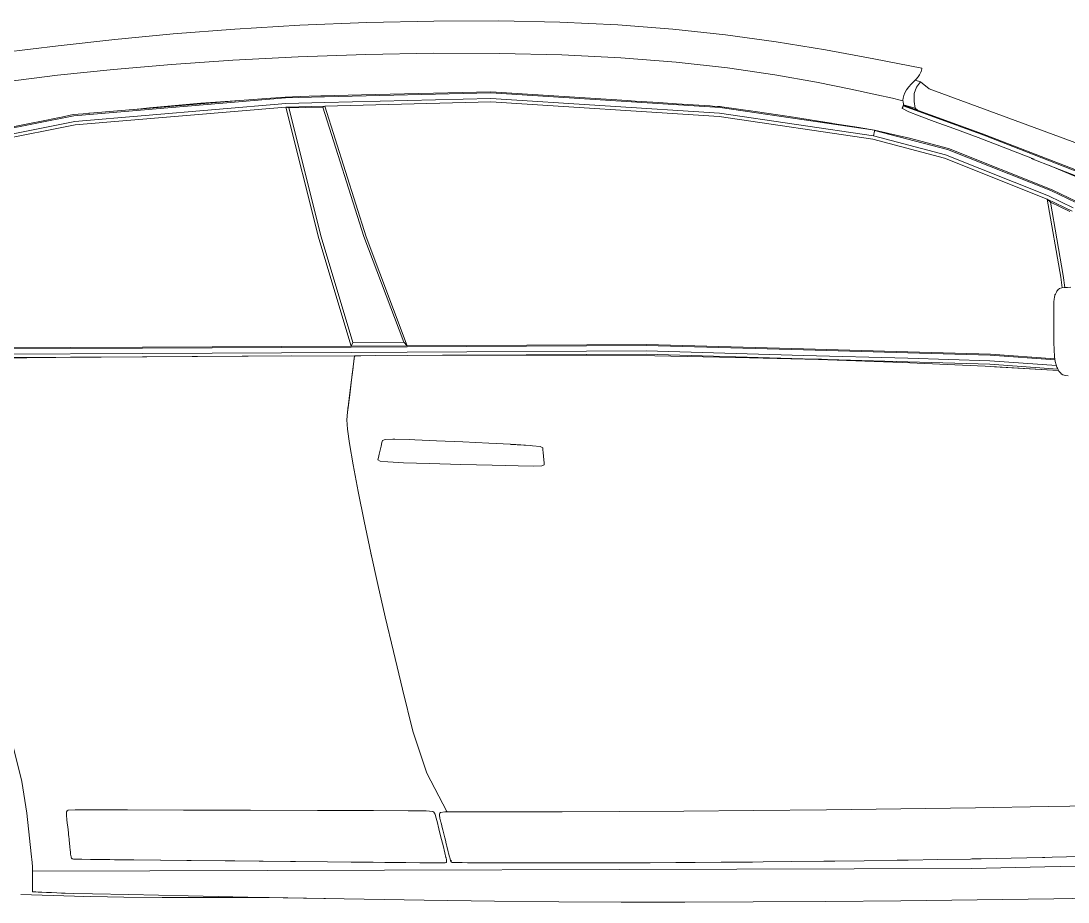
# Model space of a CAD drawing. Header units: millimetres. Extents: x -2562 to 1720, y -38 to 1439.
# Drawn here: x -1462 to 54, y 164 to 1439 of the extents above; entities that cross this region are included whole.
import ezdxf

# ---------------------------------------------------------------- set-up
doc = ezdxf.new("R2010")
doc.units = ezdxf.units.MM
doc.header["$MEASUREMENT"] = 0
doc.layers.add('CITROEN C4  01', color=7, linetype='Continuous', lineweight=0, true_color=0x9a0018)
doc.layers.add('CITROEN C4  05', color=7, linetype='Continuous', lineweight=0, true_color=0x0f0f12)

msp = doc.modelspace()

# ---------------------------------------------------------------- linework, layer by layer
at = {"layer": 'CITROEN C4  01'}
for p, q in [((-1241.1, 1420.4), (-1152.3, 1427.3)), ((-1152.3, 1427.3), (-1058, 1432.8)), ((-1058, 1432.8), (-961.1, 1436.7)), ((-961.1, 1436.7), (-864.2, 1438.8)), ((-864.2, 1438.8), (-770.1, 1439.1)), ((-770.1, 1439.1), (-681.5, 1437.2)), ((-681.5, 1437.2), (-597.8, 1433.3)), ((-597.8, 1433.3), (-518.2, 1427.2)), ((-518.2, 1427.2), (-442.1, 1419.1)), ((-1407.6, 1403.1), (-1325.8, 1412.2)), ((-1325.8, 1412.2), (-1241.1, 1420.4)), ((-442.1, 1419.1), (-368.7, 1408.9)), ((-1487.9, 1393.2), (-1407.6, 1403.1)), ((-368.7, 1408.9), (-297.3, 1397.1)), ((-297.3, 1397.1), (-227.2, 1384.3)), ((-1154.8, 1382.2), (-1243.5, 1376.2)), ((-1154.8, 1382.2), (-1060.3, 1387.1)), ((-1060.3, 1387.1), (-962.7, 1390.4)), ((-864.7, 1392.2), (-962.7, 1390.4)), ((-769.1, 1392.1), (-864.7, 1392.2)), ((-769.1, 1392.1), (-678.6, 1389.9)), ((-678.6, 1389.9), (-593.2, 1385.7)), ((-513.3, 1379.4), (-593.2, 1385.7)), ((-439.1, 1371.2), (-513.3, 1379.4)), ((-227.2, 1384.3), (-157.9, 1370.9)), ((-1408.8, 1360.4), (-1327.7, 1369)), ((-1243.5, 1376.2), (-1327.7, 1369)), ((-439.1, 1371.2), (-370.7, 1361.1)), ((-158.8, 1366), (-159.7, 1363.8)), ((-159, 1365.6), (-158.8, 1366)), ((-158.3, 1368), (-158.8, 1366)), ((-158, 1369.6), (-158.3, 1368)), ((-157.9, 1370.6), (-158, 1369.6)), ((-157.9, 1370.9), (-157.9, 1370.6)), ((-1487.9, 1350.5), (-1408.8, 1360.4)), ((-370.7, 1361.1), (-310.3, 1350.3)), ((-260.4, 1340.2), (-310.3, 1350.3)), ((-169.3, 1351.4), (-173.1, 1347.6)), ((-165.8, 1355), (-169.3, 1351.4)), ((-163.1, 1358.2), (-165.8, 1355)), ((-161.2, 1361.2), (-163.1, 1358.2)), ((-159.7, 1363.8), (-161.2, 1361.2)), ((-781.5, 1336.7), (-968.6, 1332.1)), ((-781.5, 1336.7), (-584.4, 1324)), ((-223, 1332.1), (-260.4, 1340.2)), ((-182.3, 1335.1), (-183.8, 1331)), ((-180, 1339.3), (-182.3, 1335.1)), ((-176.8, 1343.5), (-180, 1339.3)), ((-173.1, 1347.6), (-176.8, 1343.5)), ((-1361.8, 1305.5), (-1144.9, 1323.8)), ((-1201.5, 1320.1), (-1275.4, 1313.5)), ((-1144.9, 1323.8), (-1201.5, 1320.1)), ((-223, 1332.1), (-200.4, 1327.2)), ((-200.4, 1327.2), (-189.1, 1324.6)), ((-185.1, 1323.4), (-189.1, 1324.6)), ((-185.3, 1324.6), (-185.5, 1323.5)), ((-184.7, 1327.4), (-185.3, 1324.6)), ((-184.9, 1322.6), (-185.1, 1323.4)), ((-185.1, 1323.4), (-185.1, 1323.4)), ((-184.9, 1322.6), (-184.8, 1322.4)), ((-184.6, 1321.2), (-184.8, 1322.4)), ((-184.8, 1322.4), (-184.8, 1322.4)), ((-183.8, 1331), (-184.7, 1327.4)), ((-184.5, 1319.8), (-184.6, 1321.2)), ((-184.4, 1318.4), (-184.5, 1319.8)), ((-1403.1, 1300), (-1385.9, 1303.5)), ((-1385.9, 1303.5), (-1364.4, 1305.3)), ((-1275.4, 1313.5), (-1297, 1311)), ((-184.3, 1317.2), (-184.4, 1318.4)), ((-184.3, 1316.9), (-184.4, 1316.5)), ((-184.3, 1317.2), (-184.3, 1316.9)), ((-184.3, 1317.2), (-184.3, 1317.2)), ((-176.6, 1307.6), (-161.7, 1301.6)), ((-1665.6, 1247.2), (-1449, 1290.8)), ((-161.7, 1301.6), (-140.1, 1293.8)), ((-140.1, 1293.8), (-111.6, 1283.5)), ((-111.6, 1283.5), (-76.1, 1270.5)), ((-175.7, 1269.3), (-119.2, 1254.5)), ((-76.1, 1270.5), (-33.6, 1254.2)), ((-119.2, 1254.5), (30.6, 1194.9)), ((-33.6, 1254.2), (4.7, 1238.9)), ((65, 1214.9), (0.4, 1240.2)), ((0.4, 1240.2), (4.7, 1238.9)), ((27.1, 1229.7), (67.2, 1213)), ((30.6, 1194.9), (66.8, 1177.5)), ((35.5, 1043.9), (37, 1046.7)), ((37, 1046.7), (37.7, 1047.9)), ((37.7, 1047.9), (38.5, 1048.9)), ((38.5, 1048.9), (38.9, 1049.5)), ((38.9, 1049.5), (39.2, 1049.8)), ((39.2, 1049.8), (41.4, 1051.7)), ((41.4, 1051.7), (44.7, 1052.7)), ((41.4, 1051.7), (41.4, 1051.7)), ((44.7, 1052.7), (48.4, 1053.2)), ((44.7, 1052.7), (44.7, 1052.7)), ((48.4, 1053.2), (52.8, 1053.6)), ((52.8, 1053.6), (57.6, 1053.8)), ((33.2, 1023.5), (33.4, 1031.5)), ((33.4, 1031.5), (33.9, 1037.4)), ((34, 1038.4), (33.9, 1037.4)), ((33.9, 1037.4), (33.9, 1037.4)), ((34.9, 1042.7), (34, 1038.4)), ((34.9, 1042.7), (35.5, 1043.9)), ((33.1, 1013.4), (33.2, 1023.5)), ((33.2, 1023.5), (33.2, 1023.9)), ((33, 1001), (33.1, 1013.4)), ((33, 987.6), (33, 1001)), ((33.2, 974.5), (33, 987.6)), ((33.6, 962.8), (33.2, 974.5)), ((-1133, 953.9), (-978.9, 954.7)), ((-978.9, 954.7), (-981.3, 934.7)), ((-978.9, 954.7), (-902.6, 955.2)), ((-948.9, 954.9), (-969.5, 954.7)), ((-948.9, 954.9), (-969.5, 954.7)), ((-948.9, 954.9), (-969.5, 954.7)), ((-556.7, 957), (-902.6, 955.2)), ((-843.4, 955.5), (-851.6, 955.4)), ((-843.4, 955.5), (-846.2, 955.5)), ((-843.4, 955.5), (-845.6, 955.5)), ((-843.4, 955.5), (-843.4, 955.5)), ((-843.3, 955.5), (-730.2, 956.1)), ((-843.3, 955.5), (-757.2, 955.7)), ((-757.2, 955.7), (-757.3, 955.7)), ((-655.8, 955.4), (-757.2, 955.7)), ((-757.2, 955.7), (-655.8, 955.4)), ((-544.1, 954.4), (-655.8, 955.4)), ((-655.8, 955.4), (-544.1, 954.4)), ((-544.1, 954.4), (-655.8, 955.4)), ((33.7, 962.1), (33.6, 962.8)), ((34.3, 954.1), (33.6, 962.8)), ((33.6, 962.8), (33.6, 962.8)), ((-1411.2, 951.9), (-1520.2, 950.6)), ((-1520.2, 950.6), (-1411.2, 951.9)), ((-1279.6, 953), (-1411.2, 951.9)), ((-1411.2, 951.9), (-1279.6, 953)), ((-1069.7, 954.3), (-1285.7, 953.1)), ((-1133, 953.9), (-1279.6, 953)), ((-1279.6, 953), (-1133, 953.9)), ((-1279.6, 953), (-1279.6, 953)), ((-979.9, 946.8), (-979.9, 946.9)), ((-979.2, 951.4), (-979.8, 947)), ((-979.2, 951.4), (-979.8, 947)), ((-979.8, 947), (-979.2, 951.4)), ((-978.7, 953.4), (-979.2, 951.4)), ((-978.7, 953.4), (-979.2, 951.4)), ((-979.2, 951.4), (-978.7, 953.4)), ((-979.2, 951.4), (-979.2, 951.4)), ((-978.1, 954.1), (-978.7, 953.4)), ((-978.1, 954.1), (-978.7, 953.4)), ((-978.7, 953.4), (-978.1, 954.1)), ((-978.7, 953.4), (-978.7, 953.4)), ((-978.7, 953.4), (-978.7, 953.4)), ((-978.7, 953.4), (-978.7, 953.4)), ((-977.1, 954.5), (-978.1, 954.1)), ((-977.1, 954.5), (-978.1, 954.1)), ((-978.1, 954.1), (-977.1, 954.5)), ((-969.5, 954.7), (-977.1, 954.5)), ((-969.5, 954.7), (-977.1, 954.5)), ((-969.5, 954.7), (-977.1, 954.5)), ((-977.1, 954.5), (-969.5, 954.7)), ((-977.1, 954.5), (-977.1, 954.5)), ((-969.5, 954.7), (-969.5, 954.7)), ((-427.3, 952.3), (-544.1, 954.4)), ((-544.1, 954.4), (-427.3, 952.3)), ((-544.1, 954.4), (-427.3, 952.3)), ((-427.3, 952.3), (-544.1, 954.4)), ((-307.5, 949.2), (-427.3, 952.3)), ((-427.3, 952.3), (-307.5, 949.2)), ((-307.5, 949.2), (-427.3, 952.3)), ((-186.4, 944.9), (-307.5, 949.2)), ((-307.5, 949.2), (-186.4, 944.9)), ((-307.5, 949.2), (-186.4, 944.9)), ((-66.2, 939.5), (-186.4, 944.9)), ((-186.4, 944.9), (-66.2, 939.5)), ((-186.4, 944.9), (-66.2, 939.5)), ((-186.4, 944.9), (-66.2, 939.5)), ((34.4, 953.1), (34.3, 954)), ((34.3, 954), (34.3, 954)), ((34.3, 954), (34.3, 954)), ((34.4, 953.1), (35.3, 946.4)), ((35.3, 946.4), (36.5, 941.5)), ((36.5, 941.5), (37.8, 938.1)), ((-982.3, 927), (-984.1, 912.3)), ((-981.3, 934.7), (-983.7, 915.6)), ((-982.3, 927), (-982.5, 925.3)), ((-980.9, 938.4), (-982.3, 927)), ((-981, 937.7), (-982.3, 927)), ((-981.4, 934.5), (-982.3, 927)), ((-982.3, 927), (-981.4, 934.5)), ((-981.6, 932.7), (-982.3, 927)), ((-982.3, 927), (-982.2, 927.4)), ((-982.3, 927), (-982.3, 927)), ((-982.3, 927), (-982.3, 927)), ((40.1, 933.5), (-66.2, 939.5)), ((-66.2, 939.5), (40.1, 933.5)), ((-66.2, 939.5), (40.1, 933.5)), ((-52.4, 938.7), (40.1, 933.5)), ((37.8, 938.1), (38.4, 936.6)), ((38.4, 936.6), (39.8, 933.9)), ((40.6, 932.5), (39.8, 933.9)), ((41.4, 931.4), (40.6, 932.5)), ((41.9, 930.7), (41.4, 931.4)), ((41.9, 930.7), (43.7, 928.7)), ((44, 928.3), (43.7, 928.7)), ((46.3, 927), (44, 928.3)), ((46.3, 927), (46.3, 927)), ((46.3, 927), (46.8, 926.8)), ((49.8, 926), (46.8, 926.8)), ((53.8, 925.5), (49.8, 926)), ((53.8, 925.5), (53.8, 925.5)), ((-984.1, 912.2), (-986, 896.9)), ((-984.1, 912.1), (-986, 896.9)), ((-983.7, 915.6), (-985.8, 898.3)), ((-986, 896.9), (-987.8, 883.1)), ((-987.8, 883), (-986, 896.9)), ((-986, 896.8), (-987.8, 883)), ((-986.1, 896), (-987.8, 883)), ((-985.8, 898.3), (-987.7, 883.7)), ((-986, 896.9), (-987.6, 884.4)), ((-986, 896.9), (-986.1, 896)), ((-986.1, 896.6), (-986.1, 896)), ((-985.9, 897.9), (-986, 896.9)), ((-986, 896.9), (-986, 896.9)), ((-987.7, 883.7), (-989.2, 872.8)), ((-987.8, 883), (-989.2, 872.8)), ((-989.2, 872.8), (-987.8, 883)), ((-989.2, 872.8), (-987.8, 883)), ((-989.2, 872.8), (-987.8, 883)), ((-987.8, 883), (-989.2, 872.8)), ((-989.2, 872.8), (-987.9, 882.2)), ((-987.7, 884), (-987.8, 883.1)), ((-989.2, 872.8), (-989.8, 862.1)), ((-989.8, 862.1), (-988.9, 848.2)), ((-988.9, 848.2), (-986.1, 827.6)), ((-934.5, 833.6), (-938.5, 832)), ((-923.5, 834), (-934.5, 833.6)), ((-920.3, 834), (-923.5, 834)), ((-899.2, 833.3), (-920.3, 834)), ((-920.3, 834), (-920.3, 834)), ((-986.1, 827.6), (-980.9, 796.8)), ((-940.4, 823.9), (-941.7, 818.1)), ((-939.3, 828.9), (-940.4, 823.9)), ((-938.5, 832), (-939.3, 828.9)), ((-891.5, 833), (-899.2, 833.3)), ((-891.5, 833), (-860, 831.7)), ((-860, 831.7), (-822.3, 830)), ((-822.3, 830), (-784.5, 828.1)), ((-784.5, 828.1), (-753, 826.5)), ((-745.3, 826.1), (-753, 826.5)), ((-733.9, 825.4), (-753, 826.3)), ((-745.3, 826.1), (-724.3, 824.8)), ((-724.3, 824.8), (-733.9, 825.4)), ((-724.3, 824.8), (-724.3, 824.8)), ((-721.1, 824.5), (-724.3, 824.8)), ((-710.2, 823.3), (-721.1, 824.5)), ((-706.5, 821.5), (-710.2, 823.3)), ((-706.2, 818.7), (-706.5, 821.5)), ((-705.8, 814.4), (-706.2, 818.7)), ((-944.2, 807.3), (-944.9, 804.1)), ((-944.9, 804.1), (-944.9, 803.9)), ((-941.6, 802), (-944.9, 803.9)), ((-943.1, 812.2), (-944.2, 807.3)), ((-941.7, 818.1), (-943.1, 812.2)), ((-705.3, 809.3), (-705.8, 814.4)), ((-704.9, 804.2), (-705.3, 809.3)), ((-704.5, 799.8), (-704.9, 804.2)), ((-980.9, 796.8), (-973.7, 758.4)), ((-930.4, 800.9), (-941.6, 802)), ((-907.8, 799.9), (-930.4, 800.9)), ((-870.1, 798.7), (-907.8, 799.9)), ((-824.8, 797.4), (-870.1, 798.7)), ((-779.5, 796.2), (-824.8, 797.4)), ((-741.8, 795.3), (-779.5, 796.2)), ((-719.1, 795), (-741.8, 795.3)), ((-707.9, 795.4), (-719.1, 795)), ((-704.3, 796.9), (-707.9, 795.4)), ((-704.2, 797.1), (-704.5, 799.8)), ((-704.3, 796.9), (-704.2, 797.1)), ((-973.7, 758.4), (-965, 715.1)), ((-965, 715.1), (-955.3, 669.3)), ((-955.3, 669.3), (-954.6, 666.2)), ((-955.3, 669.3), (-945.2, 623.8)), ((-945.2, 623.8), (-934.3, 576.8)), ((-934.3, 576.8), (-922.4, 526.9)), ((-922.4, 526.9), (-909.2, 472.3)), ((-909.2, 472.3), (-894.3, 411.6)), ((-894.3, 411.6), (-874.2, 350.5)), ((-1460.3, 338.8), (-1472.7, 389.2)), ((-874.2, 350.5), (-845.4, 295.1)), ((-1453, 293), (-1460.3, 338.8)), ((122.7, 304.3), (25.3, 302.4)), ((-1449, 256.6), (-1453, 293)), ((-1394.6, 296.2), (-1395.6, 294.7)), ((-1395.6, 294.7), (-1395.6, 294.5)), ((-1393.1, 297.2), (-1394.6, 296.2)), ((-1383.3, 297.7), (-1393.1, 297.2)), ((-1357.2, 297.8), (-1383.3, 297.7)), ((-1307.4, 297.6), (-1357.2, 297.8)), ((-1226.2, 297.3), (-1307.4, 297.6)), ((-1129.3, 297), (-1226.2, 297.3)), ((-1032.4, 296.7), (-1129.3, 297)), ((-951.2, 296.4), (-1032.4, 296.7)), ((-901.4, 296.3), (-951.2, 296.4)), ((-875.3, 296), (-901.4, 296.3)), ((-865.4, 295.3), (-875.3, 296)), ((-863.9, 294.3), (-865.4, 295.3)), ((-863.1, 292.9), (-863.9, 294.3)), ((-862.4, 291.7), (-862.1, 291.1)), ((-862.1, 291.1), (-861, 287.2)), ((-855.5, 292.9), (-856.1, 291.3)), ((-856.1, 291.3), (-856.1, 291.3)), ((-854.6, 293.9), (-855.5, 292.9)), ((-848.3, 294.5), (-854.6, 293.9)), ((-831.6, 294.7), (-848.3, 294.5)), ((-845.4, 295.1), (-844.8, 294.5)), ((-799.6, 294.7), (-831.6, 294.7)), ((-747.4, 294.8), (-799.6, 294.7)), ((-678.3, 294.9), (-747.4, 294.8)), ((-595.5, 295.2), (-678.3, 294.9)), ((-502.1, 295.7), (-595.5, 295.2)), ((-401.5, 296.5), (-502.1, 295.7)), ((-296, 297.6), (-401.5, 296.5)), ((-188, 299), (-296, 297.6)), ((-80.1, 300.6), (-188, 299)), ((25.3, 302.4), (-80.1, 300.6)), ((-861, 287.2), (-859.3, 280.5)), ((-859.3, 280.5), (-856.7, 270.1)), ((-856.7, 270.1), (-853.7, 258)), ((-853.7, 258), (-850.7, 245.9)), ((-1446.6, 234.1), (-1449, 256.6)), ((-850.7, 245.9), (-848.2, 235.5)), ((-846.5, 250.3), (-846.8, 251.7)), ((-1445.4, 221.6), (-1446.6, 234.1)), ((-848.2, 235.5), (-846.5, 228.8)), ((-846.4, 228.3), (-846.5, 228.8)), ((-846.5, 228.8), (-846.5, 228.8)), ((-1445, 215.3), (-1445.4, 221.6)), ((-1445, 211.4), (-1445, 215.3)), ((-1445, 208.7), (-85.8, 212.8)), ((-845.7, 222.7), (-845.6, 222.4)), ((-839.2, 222.7), (-839.9, 224.8)), ((-839.2, 222.7), (-838.7, 224.3)), ((-838.5, 221.8), (-839.2, 222.7)), ((-839.2, 222.5), (-839.2, 222.7)), ((-726.4, 221), (-728.3, 220.9)), ((-85.8, 212.8), (20.3, 215)), ((20.3, 215), (125.3, 217.5)), ((-1445, 206), (-1445, 211.4)), ((-1445, 200), (-1445, 206)), ((-1445, 193.9), (-1445, 200)), ((-1445, 188.7), (-1445, 193.9)), ((-1445, 185), (-1445, 188.7)), ((-1445, 182.5), (-1445, 185)), ((-1445, 180.9), (-1445, 182.5)), ((-1384.2, 172.5), (-1461.6, 175)), ((-1461.6, 175), (-1384.2, 172.5)), ((-1445, 180), (-1445, 180.9)), ((-1445, 179.5), (-1445, 180)), ((-1445, 179.2), (-1445, 179.5)), ((-1445, 179.1), (-1445, 179.2)), ((-1445, 179.1), (-1442.7, 179)), ((-1442.7, 179), (-1440.1, 178.9)), ((-1440.1, 178.9), (-1436.5, 178.7)), ((-1436.5, 178.7), (-1431.5, 178.5)), ((-1431.5, 178.5), (-1424.8, 178.2)), ((-1424.8, 178.2), (-1417.2, 177.9)), ((-1417.2, 177.9), (-1409.5, 177.5)), ((-1409.5, 177.5), (-1402.8, 177.2)), ((-1402.8, 177.2), (-1397.8, 177)), ((-1397.8, 177), (-1385.9, 176.7)), ((-1385.9, 176.7), (-1358, 176.1)), ((-1384.2, 172.5), (-1312.7, 171.2)), ((-1371.1, 172.2), (-1384.2, 172.5)), ((-1358, 176.1), (-1305.5, 174.9)), ((-1248, 170.8), (-1312.7, 171.2)), ((-1305.5, 174.9), (-1219.4, 173.1)), ((-1257, 170.8), (-1248, 170.8)), ((-1248, 170.8), (-1247.8, 170.8)), ((-1247.8, 170.8), (-1184.7, 170.8)), ((-1247.8, 170.8), (-1247.8, 170.8)), ((-1247.5, 170.8), (-1247.5, 170.8)), ((-1247.5, 170.8), (-1247.5, 170.8)), ((-1247.5, 170.8), (-1247.5, 170.8)), ((-1247.5, 170.8), (-1247.5, 170.8)), ((-1247.1, 170.8), (-1247.1, 170.8)), ((-1247.1, 170.8), (-1247.1, 170.8)), ((-1247.1, 170.8), (-1247.1, 170.8)), ((-1246.7, 170.8), (-1246.7, 170.8)), ((-1246.7, 170.8), (-1246.7, 170.8)), ((-1246.7, 170.8), (-1246.7, 170.8)), ((-1246.7, 170.8), (-1246.7, 170.8)), ((-1235.9, 170.8), (-1235.9, 170.8)), ((-1219.4, 173.1), (-1111.5, 170.9)), ((-1123.4, 170.8), (-1184.7, 170.8)), ((-1123.4, 170.8), (-1102.5, 170.8)), ((-1111.5, 170.9), (-993.9, 168.7)), ((-1102.5, 170.8), (-993.9, 168.7)), ((-993.9, 168.7), (-878.2, 166.7)), ((-993.9, 168.7), (-993.9, 168.7)), ((-993.9, 168.7), (-878.2, 166.7)), ((-878.2, 166.7), (-776.3, 165.4)), ((-878.2, 166.7), (-878.2, 166.7)), ((-878.2, 166.7), (-776.3, 165.4)), ((-77.7, 167.2), (-188.4, 166)), ((-188.4, 166), (-77.7, 167.2)), ((33.2, 168.8), (-77.7, 167.2)), ((-77.7, 167.2), (33.2, 168.8)), ((33.2, 168.8), (137.6, 170.4)), ((-776.3, 165.4), (-683, 164.5)), ((-776.3, 165.4), (-683, 164.5)), ((-683, 164.5), (-592.9, 164.2)), ((-592.9, 164.2), (-500.9, 164.2)), ((-500.9, 164.2), (-401.7, 164.5)), ((-401.7, 164.5), (-296.9, 165.1)), ((-188.4, 166), (-296.9, 165.1)), ((-296.9, 165.1), (-188.4, 166))]:
    msp.add_line(p, q, dxfattribs=at)
at = {"layer": 'CITROEN C4  01', "flags": 128}
for points in [[(-1144.9, 1323.8), (-1125.5, 1325.4), (-1106.7, 1326.9), (-1079.2, 1329), (-1068.8, 1329.3), (-1044.5, 1330), (-1027.4, 1330.5), (-1022.6, 1330.6), (-1007.2, 1331), (-968.6, 1332.1), (-968.6, 1332.1)], [(-584.4, 1324), (-584.4, 1324), (-572.7, 1323.2), (-538.6, 1321), (-513, 1319.3), (-464.3, 1316.2)], [(-1364.4, 1305.3), (-1364.4, 1305.3), (-1363.3, 1305.4), (-1361.8, 1305.5), (-1361.8, 1305.5)], [(-464.3, 1316.2), (-460.6, 1315.9), (-453.3, 1315.4), (-449.5, 1315.2), (-447.3, 1314.9), (-398.8, 1307.8), (-350, 1300.6), (-340.5, 1299.2), (-291.7, 1291.7), (-288.4, 1291.2), (-286.9, 1290.9), (-248.3, 1284.7), (-243, 1283.8), (-226.2, 1280.9), (-226.1, 1280.8), (-226.1, 1280.8), (-209.2, 1277.1), (-205.6, 1276.2), (-175.7, 1269.3), (-175.7, 1269.3)], [(-176.6, 1307.6), (-186.7, 1313.1), (-186, 1313.1), (-185.9, 1313.2), (-185.8, 1313.3), (-185.8, 1313.3), (-185.7, 1313.7), (-185.6, 1313.9), (-185.5, 1314.1), (-185.4, 1314.4), (-185.2, 1314.9), (-185.1, 1315.1), (-184.9, 1315.6), (-184.8, 1315.9), (-184.8, 1316), (-184.7, 1316.4), (-184.6, 1316.4), (-184.6, 1316.4), (-184.5, 1316.5), (-184.5, 1316.5), (-184.4, 1316.5), (-184.4, 1316.5), (-184.4, 1316.5), (-184.4, 1316.5)], [(-1449, 1290.8), (-1449, 1290.8), (-1429.6, 1294.7), (-1410.8, 1298.4), (-1403.1, 1300), (-1403.1, 1300)], [(-982.3, 926.9), (-984.1, 912.2), (-984.2, 911.2)], [(-984.3, 910.7), (-986, 896.9), (-987.8, 883.2)], [(-1306.9, 225.2), (-1326.1, 225.4), (-1333, 225.5), (-1349, 225.7), (-1359.3, 225.8), (-1361.1, 225.8), (-1373.7, 226), (-1375.5, 226), (-1380.6, 226.2), (-1385.7, 226.4), (-1386.6, 226.7), (-1387.1, 226.8), (-1387.4, 226.9), (-1387.8, 227.2), (-1388.4, 227.6), (-1388.7, 228.5), (-1389.1, 229.5), (-1389.4, 231.3), (-1389.4, 231.4), (-1389.7, 233.4), (-1389.7, 233.5), (-1390, 236.2), (-1390.4, 239.8), (-1390.8, 243.6), (-1391.4, 249.7), (-1391.8, 253.4), (-1392, 255), (-1392.4, 259), (-1392.6, 261.3), (-1393, 264.4), (-1393.9, 272.8), (-1394.2, 275.2), (-1395, 282.6), (-1395.1, 284), (-1395.7, 289), (-1395.7, 289.7), (-1395.9, 292.7), (-1395.9, 293), (-1395.6, 294.5), (-1395.6, 294.5)], [(-863.1, 292.9), (-863.1, 292.9), (-862.4, 291.7), (-862.4, 291.7)], [(-846.8, 251.7), (-848.1, 256.9), (-848.5, 258.8), (-851, 268.8), (-851.4, 270.3), (-853.5, 279), (-853.8, 279.9), (-855.2, 285.6), (-855.3, 286.1), (-856, 289.4), (-856, 289.6), (-856.1, 291.3), (-856.1, 291.3)], [(-792.2, 221), (-808.8, 221.1), (-815.5, 221.1), (-823.3, 221.2), (-829.2, 221.2), (-831.4, 221.2), (-831.8, 221.2), (-837, 221.4), (-837.5, 221.4), (-838.5, 221.8), (-838.5, 221.8), (-838.5, 221.8), (-839.2, 222.5), (-839.3, 222.7), (-840, 224.4), (-840.1, 225), (-841, 228.3), (-841.1, 228.6), (-841.1, 228.8), (-841.3, 229.4), (-842.7, 234.9), (-843.1, 236.6), (-845.2, 245), (-845.7, 247), (-846.5, 250.3)], [(-846.4, 228.3), (-846.4, 228.3), (-845.8, 225.2), (-845.6, 224.3)], [(266.9, 234.7), (264.6, 234.7), (258.9, 234.5), (236.3, 233.9), (204.6, 233.1), (202.1, 233), (195.3, 232.8), (162.6, 232), (124.8, 231.1), (117.9, 230.9), (112.6, 230.8), (72.4, 229.9), (30.8, 228.9), (20.2, 228.6), (16.6, 228.6), (-28.6, 227.6), (-71.9, 226.7), (-85.3, 226.5)], [(-858.4, 220.9), (-867.3, 220.9), (-884.4, 221), (-904.7, 221.2), (-935.2, 221.5), (-952.1, 221.7), (-971.4, 221.9), (-983.7, 222), (-1017.9, 222.3), (-1064.5, 222.8), (-1071.4, 222.8), (-1110.9, 223.2), (-1116.7, 223.3), (-1151.9, 223.7), (-1166.3, 223.8), (-1215.4, 224.3), (-1221.3, 224.4), (-1259.4, 224.7), (-1259.6, 224.7), (-1298.2, 225.1), (-1306.9, 225.2)], [(-845.9, 221.9), (-846.2, 221.6), (-846.4, 221.5), (-846.5, 221.5), (-846.7, 221.4), (-847.8, 221), (-849.9, 221), (-850.6, 221), (-857.9, 220.9), (-858.4, 220.9)], [(-845.6, 224.3), (-845.6, 224.3), (-845.6, 222.7), (-845.6, 222.4), (-845.8, 222.3), (-845.9, 221.9)], [(-728.3, 220.9), (-735.7, 220.9), (-741.5, 220.9), (-743, 220.9), (-768.6, 221), (-785.2, 221), (-789.7, 221), (-792.2, 221)], [(-674.1, 220.8), (-679.7, 220.8), (-710.3, 220.9), (-726, 220.9)], [(-299.1, 223.2), (-299.5, 223.2), (-346.8, 222.6), (-387.3, 222.2), (-402.7, 222), (-403, 222), (-448.4, 221.7), (-485.9, 221.4), (-500.6, 221.3), (-501.8, 221.3), (-514, 221.2), (-551.2, 221.1), (-590.6, 220.9), (-593.2, 220.9), (-602.4, 220.9), (-636.8, 220.9), (-669.9, 220.8), (-674.1, 220.8)], [(-192.5, 224.6), (-193.6, 224.6), (-241.5, 224), (-283.7, 223.4), (-299.1, 223.2)], [(-85.3, 226.5), (-87.4, 226.4), (-134.6, 225.6), (-177.7, 224.9), (-192.5, 224.6)], [(-1247.1, 170.8), (-1247.1, 170.8), (-1247.1, 170.8)]]:
    msp.add_lwpolyline(points, dxfattribs=at)
at = {"layer": 'CITROEN C4  05'}
for p, q in [((-167.3, 1353.4), (-159.8, 1351.1)), ((-159.8, 1351.1), (-165.4, 1343.4)), ((-159.8, 1351.1), (-147.2, 1340.6)), ((-159.8, 1351.1), (-159.8, 1351.1)), ((-1022.4, 1329.1), (-781.5, 1335)), ((-781.5, 1335), (-449.8, 1313.7)), ((-165.4, 1343.4), (-169.1, 1334.3)), ((-169.1, 1334.3), (-168.8, 1322.3)), ((-147.2, 1340.6), (-41.2, 1301.6)), ((-1385.3, 1301.9), (-1078.9, 1327.7)), ((-1078.4, 1319.5), (-1383.8, 1293.8)), ((-1144.9, 1323.8), (-1297, 1311)), ((-1022.4, 1329.1), (-1078.9, 1327.7)), ((-1022, 1320.9), (-1078.4, 1319.5)), ((-781.7, 1326.8), (-1022, 1320.9)), ((-1021.9, 1315.9), (-781.8, 1321.8)), ((-781.8, 1321.8), (-451.2, 1300.6)), ((-450.8, 1305.6), (-781.7, 1326.8)), ((-168.8, 1322.3), (-167.4, 1313)), ((-1383.2, 1288.9), (-1078.2, 1314.5)), ((-1021.9, 1315.9), (-1078.2, 1314.5)), ((-1078.2, 1314.5), (-1030.7, 1124.2)), ((-1078.2, 1314.5), (-1073.8, 1313.2)), ((-1073.8, 1313.2), (-1024.6, 1314.4)), ((-1027.3, 1126.8), (-1073.8, 1313.2)), ((-1021.9, 1315.9), (-1024.6, 1314.4)), ((-1024.6, 1314.4), (-965.4, 1127.4)), ((-962, 1126.6), (-1021.9, 1315.9)), ((-227.8, 1272.7), (-450.8, 1305.6)), ((-449.8, 1313.7), (-226.3, 1280.8)), ((-144.9, 1301.9), (-184.7, 1316.4)), ((-167.4, 1313), (-184.4, 1317.8)), ((-145.6, 1303.3), (-184.3, 1317.4)), ((-164, 1310), (-167.4, 1313)), ((-145.6, 1303.3), (-69.8, 1275.8)), ((-1769.3, 1224.6), (-1385.3, 1301.9)), ((-1383.8, 1293.8), (-1767, 1216.6)), ((-1766.1, 1211.7), (-1383.2, 1288.9)), ((-451.2, 1300.6), (-228.7, 1267.8)), ((-68, 1273.8), (-144.9, 1301.9)), ((-41.2, 1301.6), (123.8, 1241.1)), ((-227.8, 1272.7), (-226.3, 1279.7)), ((-227.8, 1272.7), (-226.5, 1279.7)), ((-226.4, 1279.9), (-226.3, 1280.8)), ((-226.3, 1280.8), (-226.1, 1280.7)), ((-226.3, 1280.1), (-226.1, 1280.7)), ((-226.1, 1280.7), (-120.5, 1253.1)), ((-69.8, 1275.8), (69.9, 1221.7)), ((69.1, 1220.1), (-68, 1273.8)), ((-228.7, 1267.8), (-125, 1240.4)), ((-123.6, 1245.3), (-227.8, 1272.7)), ((25.3, 1186), (-123.6, 1245.3)), ((-120.5, 1253.1), (29.1, 1193.6)), ((-125, 1240.4), (23.7, 1181.3)), ((61.3, 1168.7), (25.3, 1186)), ((65.2, 1176.2), (29.1, 1193.6)), ((23.7, 1181.3), (43.2, 1068.4)), ((59.7, 1164), (23.7, 1181.3)), ((23.7, 1181.3), (28.3, 1176.8)), ((46.7, 1070.5), (28.3, 1176.8)), ((28.3, 1176.8), (56.3, 1163.4)), ((-1030.7, 1124.2), (-983.8, 968.6)), ((-981.1, 973.7), (-1027.3, 1126.8)), ((-965.4, 1127.4), (-907.6, 974.1)), ((-902.6, 969), (-962, 1126.6)), ((43.2, 1068.4), (45.3, 1052.8)), ((49, 1053.2), (46.7, 1070.5)), ((-981.1, 973.7), (-983.8, 968.6)), ((-907.6, 974.1), (-981.1, 973.7)), ((-902.6, 969), (-907.6, 974.1)), ((-556.5, 970.9), (-902.6, 969)), ((-329, 964.4), (-556.5, 970.9)), ((-1285.8, 967.1), (-1595.9, 965.8)), ((-1595.8, 964.3), (-1285.7, 965.6)), ((-1285.7, 957.9), (-1595.5, 956.3)), ((-983.8, 968.6), (-1285.8, 967.1)), ((-1285.7, 965.6), (-983.7, 967.1)), ((-983.7, 959.5), (-1285.7, 957.9)), ((-983.8, 968.6), (-902.6, 969)), ((-983.7, 967.1), (-902.6, 967.6)), ((-902.5, 960), (-983.7, 959.5)), ((-902.6, 967.6), (-556.6, 969.5)), ((-902.5, 960), (-556.6, 961.8)), ((-730.2, 956.1), (-556.7, 957)), ((-329.4, 950.4), (-556.7, 957)), ((-556.7, 957), (-329.4, 950.4)), ((-556.6, 969.5), (-329, 963)), ((-329.3, 955.2), (-556.6, 961.8)), ((-178.2, 950.9), (-329.3, 955.2)), ((-177.9, 960.2), (-329, 964.4)), ((-329, 963), (-178, 958.7)), ((-178, 958.7), (-58.7, 955.4)), ((-58.6, 956.9), (-177.9, 960.2)), ((-58.7, 955.4), (35, 948.5)), ((34.8, 950.1), (-58.6, 956.9)), ((-1285.7, 953.1), (-1595.4, 951.4)), ((-1285.7, 953.1), (-1285.7, 953.1)), ((-178.3, 946), (-329.4, 950.4)), ((-329.4, 950.4), (-303.2, 949.6)), ((-329.4, 950.4), (-178.3, 946)), ((-178.3, 946), (-327.5, 950.3)), ((-59.4, 942.5), (-178.3, 946)), ((-59.4, 942.5), (-178.3, 946)), ((-178.3, 946), (-59.4, 942.5)), ((-178.3, 946), (-59.4, 942.5)), ((-59.2, 947.4), (-178.2, 950.9)), ((39.2, 935.2), (-59.4, 942.5)), ((-59.4, 942.5), (39.2, 935.2)), ((36.9, 940.3), (-59.2, 947.4))]:
    msp.add_line(p, q, dxfattribs=at)

doc.saveas('drawing.dxf')
